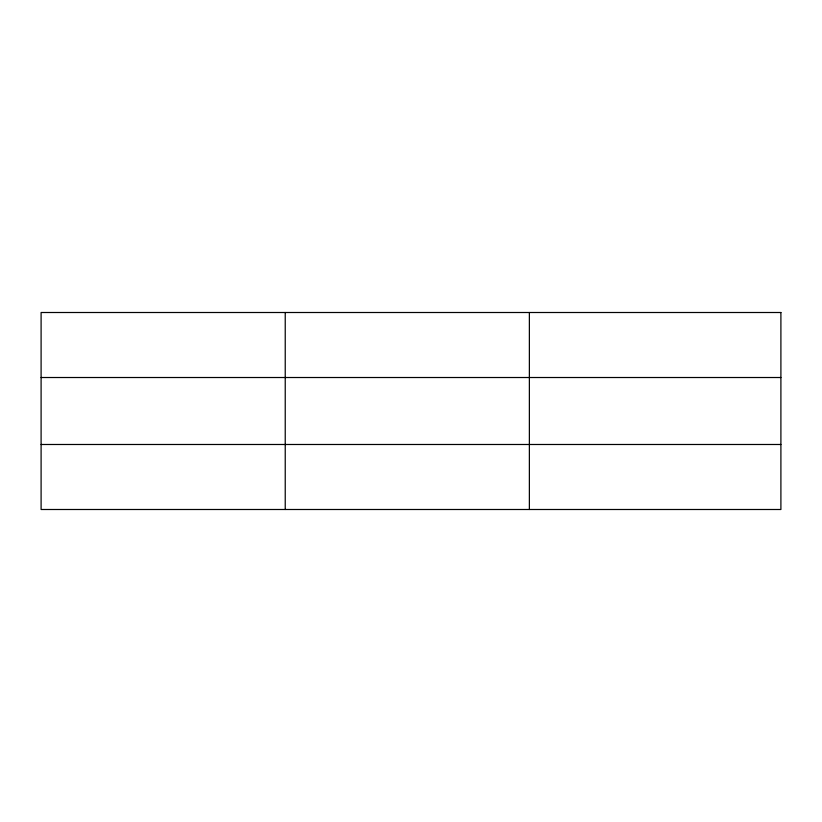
<?xml version="1.0" encoding="UTF-8"?>
<svg xmlns="http://www.w3.org/2000/svg" width="822" height="822" viewBox="0 0 822 822"><rect width="100%" height="100%" fill="white"/><g stroke="black" fill="none" stroke-linecap="round" stroke-linejoin="round"><path stroke-width="1.23" d="M285.234 509.496L285.234 312.504M529.368 509.496L529.368 312.504M41.1 377.514L780.9 377.514M41.1 444.486L780.9 444.486M780.9 312.504L780.9 509.496L41.1 509.496L41.1 312.504L780.9 312.504"/></g></svg>
